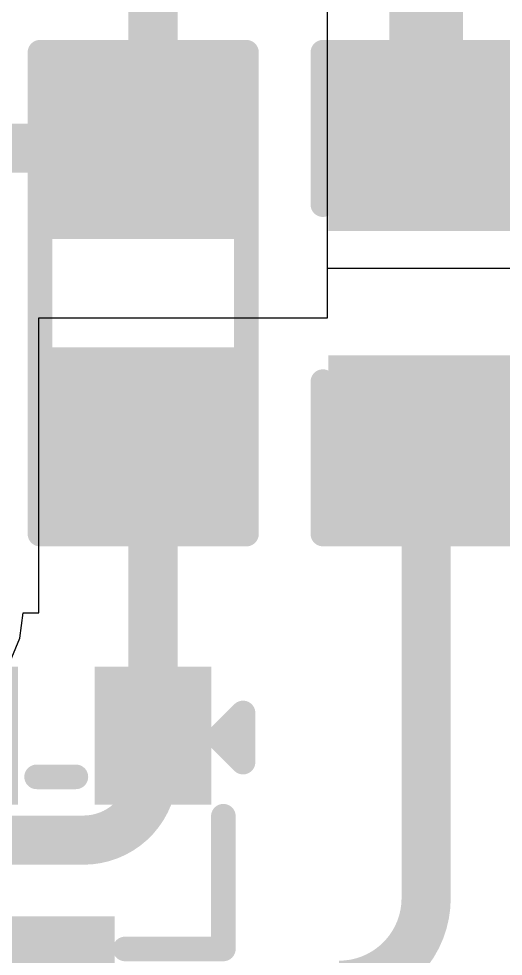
# Model space of a CAD drawing. Header units: inches. Extents: x -2 to 5376, y -4 to 5426.
# Drawn here: x 45.139 to 47.642, y 84.9 to 89.744 of the extents above; entities that cross this region are included whole.
import ezdxf

# ---------------------------------------------------------------- set-up
doc = ezdxf.new("R2010")
doc.units = ezdxf.units.IN
for name, color, linetype in [('Bottom Layer', 5, 'Continuous'), ('Bottom Overlay', 54, 'Continuous'), ('Bottom Paste', 16, 'Continuous'), ('Bottom Solder', 6, 'Continuous'), ('Top Layer', 1, 'Continuous'), ('Top Overlay', 2, 'Continuous'), ('Top Paste', 8, 'Continuous'), ('Top Solder', 216, 'Continuous')]:
    doc.layers.add(name, color=color, linetype=linetype)

# ---------------------------------------------------------------- blocks, each defined once
blk = doc.blocks.new('R___0603_35')
at = {"layer": 'Top Layer'}
for points in [[(-0.381, 0.4445), (-0.381, -0.4445), (-1.143, -0.4445), (-1.143, 0.4445)], [(1.143, 0.4445), (1.143, -0.4445), (0.381, -0.4445), (0.381, 0.4445)]]:
    blk.add_hatch(color=1, dxfattribs=at).paths.add_polyline_path(points)
at = {"layer": 'Top Paste'}
for points in [[(-0.381, 0.4445), (-0.381, -0.4445), (-1.143, -0.4445), (-1.143, 0.4445)], [(1.143, 0.4445), (1.143, -0.4445), (0.381, -0.4445), (0.381, 0.4445)]]:
    blk.add_hatch(color=8, dxfattribs=at).paths.add_polyline_path(points)
at = {"layer": 'Top Solder'}
for points in [[(-0.2794, 0.5461), (-0.2794, -0.5461), (-1.2446, -0.5461), (-1.2446, 0.5461)], [(1.2446, 0.5461), (1.2446, -0.5461), (0.2794, -0.5461), (0.2794, 0.5461)]]:
    blk.add_hatch(color=216, dxfattribs=at).paths.add_polyline_path(points)
at = {"layer": 'Top Overlay'}
for points in [[(-1.2192, 0.5334, 0.127, 0.127, 0), (-1.2192, -0.5334, 0.127, 0.127, 0)], [(-1.2192, 0.5334, 0.127, 0.127, 0), (1.2192, 0.5334, 0.127, 0.127, 0)], [(1.2192, 0.5334, 0.127, 0.127, 0), (1.2192, -0.5334, 0.127, 0.127, 0)], [(-1.2192, -0.5334, 0.127, 0.127, 0), (1.2192, -0.5334, 0.127, 0.127, 0)]]:
    blk.add_lwpolyline(points, format="xyseb", dxfattribs=at)
for points in [[(-1.25095, 0.5334, 0.0635, 0.0635, 1), (-1.18745, 0.5334, 0.0635, 0.0635, 1)], [(-1.25095, 0.5334, 0.0635, 0.0635, 1), (-1.18745, 0.5334, 0.0635, 0.0635, 1)], [(1.18745, 0.5334, 0.0635, 0.0635, 1), (1.25095, 0.5334, 0.0635, 0.0635, 1)], [(1.18745, 0.5334, 0.0635, 0.0635, 1), (1.25095, 0.5334, 0.0635, 0.0635, 1)], [(-1.25095, -0.5334, 0.0635, 0.0635, 1), (-1.18745, -0.5334, 0.0635, 0.0635, 1)], [(-1.25095, -0.5334, 0.0635, 0.0635, 1), (-1.18745, -0.5334, 0.0635, 0.0635, 1)], [(1.18745, -0.5334, 0.0635, 0.0635, 1), (1.25095, -0.5334, 0.0635, 0.0635, 1)], [(1.18745, -0.5334, 0.0635, 0.0635, 1), (1.25095, -0.5334, 0.0635, 0.0635, 1)]]:
    blk.add_lwpolyline(points, format="xyseb", close=True, dxfattribs=at)
blk = doc.blocks.new('SOT_523_87')
at = {"layer": 'Top Layer'}
for points in [[(-0.2, 0.9), (0.2, 0.9), (0.2, 0.39), (-0.2, 0.39)], [(-0.7, -0.39), (-0.3, -0.39), (-0.3, -0.9), (-0.7, -0.9)], [(0.3, -0.39), (0.7, -0.39), (0.7, -0.9), (0.3, -0.9)]]:
    blk.add_hatch(color=1, dxfattribs=at).paths.add_polyline_path(points)
at = {"layer": 'Top Paste'}
for points in [[(-0.2, 0.9), (0.2, 0.9), (0.2, 0.39), (-0.2, 0.39)], [(-0.7, -0.39), (-0.3, -0.39), (-0.3, -0.9), (-0.7, -0.9)], [(0.3, -0.39), (0.7, -0.39), (0.7, -0.9), (0.3, -0.9)]]:
    blk.add_hatch(color=8, dxfattribs=at).paths.add_polyline_path(points)
at = {"layer": 'Top Solder'}
for points in [[(-0.3016, 1.0016), (0.3016, 1.0016), (0.3016, 0.2884), (-0.3016, 0.2884)], [(-0.8016, -0.2884), (-0.1984, -0.2884), (-0.1984, -1.0016), (-0.8016, -1.0016)], [(0.1984, -0.2884), (0.8016, -0.2884), (0.8016, -1.0016), (0.1984, -1.0016)]]:
    blk.add_hatch(color=216, dxfattribs=at).paths.add_polyline_path(points)
at = {"layer": 'Top Overlay'}
for points in [[(-0.3556, 0.4572, 0.127, 0.127, 0), (-0.8636, 0.4572, 0.127, 0.127, 0)], [(-0.8636, 0.4572, 0.127, 0.127, 0), (-0.8636, -0.2286, 0.127, 0.127, 0)], [(0.8636, 0.4572, 0.127, 0.127, 0), (0.3556, 0.4572, 0.127, 0.127, 0)], [(0.8636, 0.4572, 0.127, 0.127, 0), (0.8636, -0.2286, 0.127, 0.127, 0)], [(0.1016, -0.4318, 0.127, 0.127, 0), (-0.1016, -0.4318, 0.127, 0.127, 0)], [(-0.9652, -0.508, 0.127, 0.127, 0), (-0.9652, -0.762, 0.127, 0.127, 0)], [(-0.8382, -0.635, 0.127, 0.127, 0), (-0.9652, -0.508, 0.127, 0.127, 0)], [(-0.8382, -0.635, 0.127, 0.127, 0), (-0.9652, -0.762, 0.127, 0.127, 0)]]:
    blk.add_lwpolyline(points, format="xyseb", dxfattribs=at)
for points in [[(-0.8953, 0.4572, 0.0635, 0.0635, 1), (-0.8318, 0.4572, 0.0635, 0.0635, 1)], [(-0.8953, 0.4572, 0.0635, 0.0635, 1), (-0.8318, 0.4572, 0.0635, 0.0635, 1)], [(-0.3873, 0.4572, 0.0635, 0.0635, 1), (-0.3238, 0.4572, 0.0635, 0.0635, 1)], [(0.3238, 0.4572, 0.0635, 0.0635, 1), (0.3873, 0.4572, 0.0635, 0.0635, 1)], [(0.8318, 0.4572, 0.0635, 0.0635, 1), (0.8953, 0.4572, 0.0635, 0.0635, 1)], [(0.8318, 0.4572, 0.0635, 0.0635, 1), (0.8953, 0.4572, 0.0635, 0.0635, 1)], [(-0.8953, -0.2286, 0.0635, 0.0635, 1), (-0.8318, -0.2286, 0.0635, 0.0635, 1)], [(0.8318, -0.2286, 0.0635, 0.0635, 1), (0.8953, -0.2286, 0.0635, 0.0635, 1)], [(-0.1333, -0.4318, 0.0635, 0.0635, 1), (-0.0698, -0.4318, 0.0635, 0.0635, 1)], [(0.0698, -0.4318, 0.0635, 0.0635, 1), (0.1333, -0.4318, 0.0635, 0.0635, 1)], [(-0.997, -0.508, 0.0635, 0.0635, 1), (-0.9334, -0.508, 0.0635, 0.0635, 1)], [(-0.997, -0.508, 0.0635, 0.0635, 1), (-0.9334, -0.508, 0.0635, 0.0635, 1)], [(-0.87, -0.635, 0.0635, 0.0635, 1), (-0.8065, -0.635, 0.0635, 0.0635, 1)], [(-0.87, -0.635, 0.0635, 0.0635, 1), (-0.8065, -0.635, 0.0635, 0.0635, 1)], [(-0.997, -0.762, 0.0635, 0.0635, 1), (-0.9334, -0.762, 0.0635, 0.0635, 1)], [(-0.997, -0.762, 0.0635, 0.0635, 1), (-0.9334, -0.762, 0.0635, 0.0635, 1)]]:
    blk.add_lwpolyline(points, format="xyseb", close=True, dxfattribs=at)
blk = doc.blocks.new('C___0603_96')
at = {"layer": 'Top Layer'}
for points in [[(-0.381, 0.4445), (-0.381, -0.4445), (-1.143, -0.4445), (-1.143, 0.4445)], [(1.143, 0.4445), (1.143, -0.4445), (0.381, -0.4445), (0.381, 0.4445)]]:
    blk.add_hatch(color=1, dxfattribs=at).paths.add_polyline_path(points)
at = {"layer": 'Top Paste'}
for points in [[(-0.381, 0.4445), (-0.381, -0.4445), (-1.143, -0.4445), (-1.143, 0.4445)], [(1.143, 0.4445), (1.143, -0.4445), (0.381, -0.4445), (0.381, 0.4445)]]:
    blk.add_hatch(color=8, dxfattribs=at).paths.add_polyline_path(points)
at = {"layer": 'Top Solder'}
for points in [[(-0.321, 0.5045), (-0.321, -0.5045), (-1.203, -0.5045), (-1.203, 0.5045)], [(1.203, 0.5045), (1.203, -0.5045), (0.321, -0.5045), (0.321, 0.5045)]]:
    blk.add_hatch(color=216, dxfattribs=at).paths.add_polyline_path(points)
at = {"layer": 'Top Overlay'}
for points in [[(-1.2446, -0.5334, 0.127, 0.127, 0), (-1.2446, 0.5334, 0.127, 0.127, 0)], [(-0.4572, 0.5334, 0.127, 0.127, 0), (-1.2446, 0.5334, 0.127, 0.127, 0)], [(1.2446, 0.5334, 0.127, 0.127, 0), (0.4572, 0.5334, 0.127, 0.127, 0)], [(1.2446, -0.5334, 0.127, 0.127, 0), (1.2446, 0.5334, 0.127, 0.127, 0)], [(-0.4572, -0.5334, 0.127, 0.127, 0), (-1.2446, -0.5334, 0.127, 0.127, 0)], [(1.2446, -0.5334, 0.127, 0.127, 0), (0.4572, -0.5334, 0.127, 0.127, 0)]]:
    blk.add_lwpolyline(points, format="xyseb", dxfattribs=at)
for points in [[(-1.2764, 0.5334, 0.0635, 0.0635, 1), (-1.2128, 0.5334, 0.0635, 0.0635, 1)], [(-1.2764, 0.5334, 0.0635, 0.0635, 1), (-1.2128, 0.5334, 0.0635, 0.0635, 1)], [(-0.4889, 0.5334, 0.0635, 0.0635, 1), (-0.4254, 0.5334, 0.0635, 0.0635, 1)], [(0.4254, 0.5334, 0.0635, 0.0635, 1), (0.4889, 0.5334, 0.0635, 0.0635, 1)], [(1.2128, 0.5334, 0.0635, 0.0635, 1), (1.2764, 0.5334, 0.0635, 0.0635, 1)], [(1.2128, 0.5334, 0.0635, 0.0635, 1), (1.2764, 0.5334, 0.0635, 0.0635, 1)], [(-1.2764, -0.5334, 0.0635, 0.0635, 1), (-1.2128, -0.5334, 0.0635, 0.0635, 1)], [(-1.2764, -0.5334, 0.0635, 0.0635, 1), (-1.2128, -0.5334, 0.0635, 0.0635, 1)], [(-0.4889, -0.5334, 0.0635, 0.0635, 1), (-0.4254, -0.5334, 0.0635, 0.0635, 1)], [(0.4254, -0.5334, 0.0635, 0.0635, 1), (0.4889, -0.5334, 0.0635, 0.0635, 1)], [(1.2128, -0.5334, 0.0635, 0.0635, 1), (1.2764, -0.5334, 0.0635, 0.0635, 1)], [(1.2128, -0.5334, 0.0635, 0.0635, 1), (1.2764, -0.5334, 0.0635, 0.0635, 1)]]:
    blk.add_lwpolyline(points, format="xyseb", close=True, dxfattribs=at)
blk = doc.blocks.new('C___0603_B_97')
at = {"layer": 'Bottom Layer'}
for points in [[(-1.143, -0.4445), (-1.143, 0.4445), (-0.381, 0.4445), (-0.381, -0.4445)], [(0.381, -0.4445), (0.381, 0.4445), (1.143, 0.4445), (1.143, -0.4445)]]:
    blk.add_hatch(color=5, dxfattribs=at).paths.add_polyline_path(points)
at = {"layer": 'Bottom Paste'}
for points in [[(-1.143, -0.4445), (-1.143, 0.4445), (-0.381, 0.4445), (-0.381, -0.4445)], [(0.381, -0.4445), (0.381, 0.4445), (1.143, 0.4445), (1.143, -0.4445)]]:
    blk.add_hatch(color=16, dxfattribs=at).paths.add_polyline_path(points)
at = {"layer": 'Bottom Solder'}
for points in [[(-1.203, -0.5045), (-1.203, 0.5045), (-0.321, 0.5045), (-0.321, -0.5045)], [(0.321, -0.5045), (0.321, 0.5045), (1.203, 0.5045), (1.203, -0.5045)]]:
    blk.add_hatch(color=6, dxfattribs=at).paths.add_polyline_path(points)
at = {"layer": 'Bottom Overlay'}
for points in [[(-1.2446, 0.5334, 0.127, 0.127, 0), (-0.4572, 0.5334, 0.127, 0.127, 0)], [(-1.2446, 0.5334, 0.127, 0.127, 0), (-1.2446, -0.5334, 0.127, 0.127, 0)], [(0.4572, 0.5334, 0.127, 0.127, 0), (1.2446, 0.5334, 0.127, 0.127, 0)], [(1.2446, 0.5334, 0.127, 0.127, 0), (1.2446, -0.5334, 0.127, 0.127, 0)], [(-1.2446, -0.5334, 0.127, 0.127, 0), (-0.4572, -0.5334, 0.127, 0.127, 0)], [(0.4572, -0.5334, 0.127, 0.127, 0), (1.2446, -0.5334, 0.127, 0.127, 0)]]:
    blk.add_lwpolyline(points, format="xyseb", dxfattribs=at)
for points in [[(-1.2764, 0.5334, 0.0635, 0.0635, 1), (-1.2128, 0.5334, 0.0635, 0.0635, 1)], [(-1.2764, 0.5334, 0.0635, 0.0635, 1), (-1.2128, 0.5334, 0.0635, 0.0635, 1)], [(-0.4889, 0.5334, 0.0635, 0.0635, 1), (-0.4254, 0.5334, 0.0635, 0.0635, 1)], [(0.4254, 0.5334, 0.0635, 0.0635, 1), (0.4889, 0.5334, 0.0635, 0.0635, 1)], [(1.2128, 0.5334, 0.0635, 0.0635, 1), (1.2764, 0.5334, 0.0635, 0.0635, 1)], [(1.2128, 0.5334, 0.0635, 0.0635, 1), (1.2764, 0.5334, 0.0635, 0.0635, 1)], [(-1.2764, -0.5334, 0.0635, 0.0635, 1), (-1.2128, -0.5334, 0.0635, 0.0635, 1)], [(-1.2764, -0.5334, 0.0635, 0.0635, 1), (-1.2128, -0.5334, 0.0635, 0.0635, 1)], [(-0.4889, -0.5334, 0.0635, 0.0635, 1), (-0.4254, -0.5334, 0.0635, 0.0635, 1)], [(0.4254, -0.5334, 0.0635, 0.0635, 1), (0.4889, -0.5334, 0.0635, 0.0635, 1)], [(1.2128, -0.5334, 0.0635, 0.0635, 1), (1.2764, -0.5334, 0.0635, 0.0635, 1)], [(1.2128, -0.5334, 0.0635, 0.0635, 1), (1.2764, -0.5334, 0.0635, 0.0635, 1)]]:
    blk.add_lwpolyline(points, format="xyseb", close=True, dxfattribs=at)

msp = doc.modelspace()

# ---------------------------------------------------------------- linework, layer by layer
at = {"layer": 'Bottom Layer'}
for p, q in [((46.7346, 88.1989), (46.7346, 89.9769)), ((45.2426, 86.6744), (45.2426, 88.1989)), ((45.2426, 88.1989), (46.7346, 88.1989)), ((45.1452, 86.544), (45.1623, 86.6744)), ((45.1623, 86.6744), (45.2426, 86.6744)), ((45.062, 86.3432), (45.1452, 86.544))]:
    msp.add_line(p, q, dxfattribs=at)
for points in [[(42.8503, 89.0749, 0.254, 0.254, 0), (45.8327, 89.0749, 0.254, 0.254, 0)], [(45.8327, 89.0749, 0.254, 0.254, 0), (45.8327, 89.088, 0.254, 0.254, 0)], [(45.8327, 85.8592, 0.254, 0.254, 0), (45.8327, 87.564, 0.254, 0.254, 0)], [(45.8327, 85.8592, 0.254, 0.254, -0.414214), (45.4735, 85.5, 0.254, 0.254, 0)], [(44.8327, 85.5, 0.254, 0.254, 0), (45.4735, 85.5, 0.254, 0.254, 0)]]:
    msp.add_lwpolyline(points, format="xyseb", dxfattribs=at)
for points in [[(45.7692, 89.088, 0.127, 0.127, 1), (45.8962, 89.088, 0.127, 0.127, 1)], [(45.7692, 89.0749, 0.127, 0.127, 1), (45.8962, 89.0749, 0.127, 0.127, 1)], [(45.7692, 89.0749, 0.127, 0.127, 1), (45.8962, 89.0749, 0.127, 0.127, 1)], [(45.7692, 87.564, 0.127, 0.127, 1), (45.8962, 87.564, 0.127, 0.127, 1)], [(45.7692, 85.8592, 0.127, 0.127, 1), (45.8962, 85.8592, 0.127, 0.127, 1)], [(45.7692, 85.8592, 0.127, 0.127, 1), (45.8962, 85.8592, 0.127, 0.127, 1)], [(45.41, 85.5, 0.127, 0.127, 1), (45.537, 85.5, 0.127, 0.127, 1)], [(45.41, 85.5, 0.127, 0.127, 1), (45.537, 85.5, 0.127, 0.127, 1)]]:
    msp.add_lwpolyline(points, format="xyseb", close=True, dxfattribs=at)
at = {"layer": 'Top Layer'}
for p, q in [((46.7345, 88.4531), (46.7345, 89.9769)), ((47.8696, 88.4531), (46.7345, 88.4531))]:
    msp.add_line(p, q, dxfattribs=at)
for points in [[(45.8327, 89.088, 0.254, 0.254, 0), (45.8327, 90.4729, 0.254, 0.254, 0)], [(47.244, 89.088, 0.381, 0.381, 0), (47.244, 90.17, 0.381, 0.381, 0)], [(45.8327, 86.04, 0.254, 0.254, 0), (45.8327, 87.564, 0.254, 0.254, 0)], [(47.244, 85.2001, 0.254, 0.254, 0), (47.244, 87.564, 0.254, 0.254, 0)], [(47.244, 85.2001, 0.254, 0.254, -0.414214), (46.7939, 84.75, 0.254, 0.254, 0)]]:
    msp.add_lwpolyline(points, format="xyseb", dxfattribs=at)
for points in [[(47.1487, 89.088, 0.1905, 0.1905, 1), (47.3392, 89.088, 0.1905, 0.1905, 1)], [(45.7692, 89.088, 0.127, 0.127, 1), (45.8962, 89.088, 0.127, 0.127, 1)], [(45.7692, 87.564, 0.127, 0.127, 1), (45.8962, 87.564, 0.127, 0.127, 1)], [(47.1805, 87.564, 0.127, 0.127, 1), (47.3075, 87.564, 0.127, 0.127, 1)], [(45.7692, 86.04, 0.127, 0.127, 1), (45.8962, 86.04, 0.127, 0.127, 1)], [(47.1805, 85.2001, 0.127, 0.127, 1), (47.3075, 85.2001, 0.127, 0.127, 1)], [(47.1805, 85.2001, 0.127, 0.127, 1), (47.3075, 85.2001, 0.127, 0.127, 1)]]:
    msp.add_lwpolyline(points, format="xyseb", close=True, dxfattribs=at)

# ---------------------------------------------------------------- block references
for name, p, rotation in [('R___0603_35', (45.782, 88.3259), 90), ('C___0603_B_97', (45.7821, 88.3259), 90), ('C___0603_96', (47.2439, 88.3261), 270), ('SOT_523_87', (45.3327, 85.395), 180)]:
    msp.add_blockref(name, p, dxfattribs=dict(rotation=rotation))

doc.saveas('drawing.dxf')
